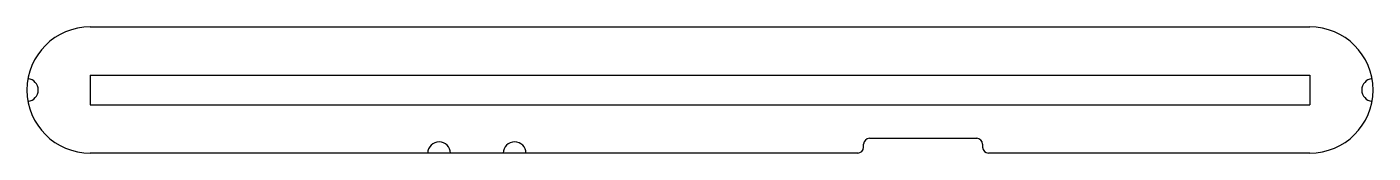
# Model space of a CAD drawing. Header units: millimetres. Extents: x -45.2 to 45.2, y -4.3 to 4.3.
import ezdxf

# ---------------------------------------------------------------- set-up
doc = ezdxf.new("R2010")
doc.units = ezdxf.units.MM

msp = doc.modelspace()

# ---------------------------------------------------------------- linework, layer by layer
at = {"color": 7, "linetype": 'Continuous'}
for p, q in [((-41, 4.25), (41, 4.25)), ((-41, 1), (41, 1)), ((-41, 1), (-41, -1)), ((41, 1), (41, -1)), ((-41, -1), (41, -1)), ((11.4, -3.25), (18.6, -3.25)), ((10.6, -4.25), (-41, -4.25)), ((11, -3.85), (11, -3.65)), ((19, -3.65), (19, -3.85)), ((41, -4.25), (19.4, -4.25))]:
    msp.add_line(p, q, dxfattribs=at)
for centre, radius, start, end in [((-41, 0), 4.25, 90, 270), ((41, 0), 4.25, 270, 90), ((-45.25, 0), 0.762, 275.1433, 84.8567), ((45.25, 0), 0.762, 95.1433, 264.8567), ((-17.54, -4.25), 0.762, 0, 180), ((-12.46, -4.25), 0.762, 0, 180), ((11.4, -3.65), 0.4, 90, 180), ((18.6, -3.65), 0.4, 0, 90), ((10.6, -3.85), 0.4, 270, 0), ((19.4, -3.85), 0.4, 180, 270)]:
    msp.add_arc(centre, radius, start, end, dxfattribs=at)

doc.saveas('drawing.dxf')
